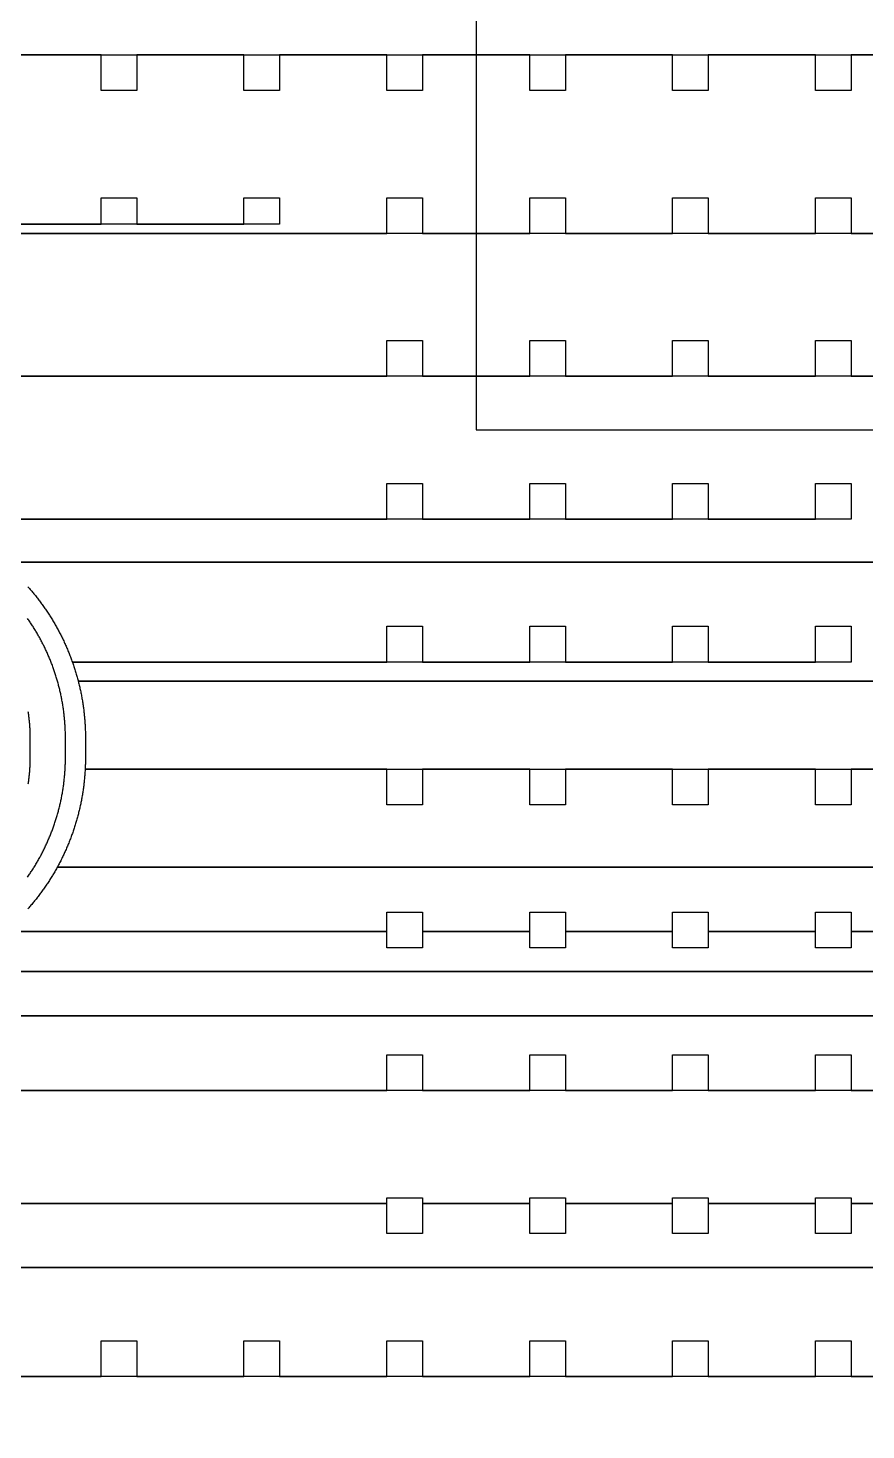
# Model space of a CAD drawing. Extents: x -3400 to 6900, y -3400 to 6900.
# Drawn here: x -214 to 373, y -600 to 381 of the extents above; entities that cross this region are included whole.
import ezdxf

# ---------------------------------------------------------------- set-up
doc = ezdxf.new("R2010")
doc.units = 0
doc.layers.add('FRAME', color=8, linetype='CONTINUOUS')
doc.layers.add('XOR', color=1, linetype='CONTINUOUS')

# ---------------------------------------------------------------- blocks, each defined once
blk = doc.blocks.new('CHIP_XOR')
at = {"layer": '5'}
for points in [[(-2334.91, 262.5), (2334.91, 262.5), (2334.91, 414.4)], [(1949.729, 262.5), (262.5, 262.5), (262.5, 237.5), (237.5, 237.5), (237.5, 262.5), (162.5, 262.5), (162.5, 237.5), (137.5, 237.5), (137.5, 262.5), (62.5, 262.5), (62.5, 237.5), (37.5, 237.5), (37.5, 262.5), (-37.5, 262.5), (-37.5, 237.5), (-62.5, 237.5), (-62.5, 262.5), (-137.5, 262.5), (-137.5, 237.5), (-162.5, 237.5), (-162.5, 262.5), (-237.5, 262.5), (-237.5, 237.5), (-262.5, 237.5), (-262.5, 262.5), (-337.5, 262.5)], [(-337.5, 143.91), (-262.5, 143.91), (-262.5, 162.5), (-237.5, 162.5), (-237.5, 143.91), (-162.5, 143.91), (-162.5, 162.5), (-137.5, 162.5), (-137.5, 143.91), (-162.5, 143.91), (-237.5, 143.91), (-262.5, 143.91), (-337.5, 143.91)], [(-2334.91, 137.5), (-62.5, 137.5), (-62.5, 162.5), (-37.5, 162.5), (-37.5, 137.5), (37.5, 137.5), (37.5, 162.5), (62.5, 162.5), (62.5, 137.5), (137.5, 137.5), (137.5, 162.5), (162.5, 162.5), (162.5, 137.5), (237.5, 137.5), (237.5, 162.5), (262.5, 162.5), (262.5, 137.5), (337.5, 137.5)], [(-388.366, -62.5), (-62.5, -62.5), (-62.5, -37.5), (-37.5, -37.5), (-37.5, -62.5), (37.5, -62.5), (37.5, -37.5), (62.5, -37.5), (62.5, -62.5), (137.5, -62.5), (137.5, -37.5), (162.5, -37.5), (162.5, -62.5), (237.5, -62.5), (237.5, -37.5), (262.5, -37.5), (262.5, -62.5), (237.5, -62.5), (162.5, -62.5), (137.5, -62.5), (62.5, -62.5), (37.5, -62.5), (-37.5, -62.5), (-62.5, -62.5), (-388.366, -62.5)], [(-331.437, -92.6675), (2334.91, -92.6675), (2334.91, 137.5), (-2334.91, 137.5)], [(-2334.91, 37.5), (-62.5, 37.5), (-62.5, 62.5), (-37.5, 62.5), (-37.5, 37.5), (37.5, 37.5), (37.5, 62.5), (62.5, 62.5), (62.5, 37.5), (137.5, 37.5), (137.5, 62.5), (162.5, 62.5), (162.5, 37.5), (237.5, 37.5), (237.5, 62.5), (262.5, 62.5), (262.5, 37.5), (337.5, 37.5)], [(737.5, 37.5), (662.5, 37.5), (637.5, 37.5), (562.5, 37.5), (537.5, 37.5), (462.5, 37.5), (437.5, 37.5), (362.5, 37.5), (337.5, 37.5), (262.5, 37.5), (237.5, 37.5), (162.5, 37.5), (137.5, 37.5), (62.5, 37.5), (37.5, 37.5), (-37.5, 37.5), (-62.5, 37.5), (-2334.91, 37.5)], [(-313.634, -109.858), (-313.105, -110.457), (-312.5795, -111.059), (-312.057, -111.6635), (-311.5375, -112.271), (-311.021, -112.8805), (-310.5075, -113.493), (-309.997, -114.1075), (-309.4895, -114.725), (-308.9855, -115.345), (-308.484, -115.9675), (-307.986, -116.5925), (-307.4915, -117.22), (-306.9995, -117.85), (-306.511, -118.482), (-306.0255, -119.117), (-305.5435, -119.754), (-305.064, -120.394), (-304.5885, -121.036), (-304.116, -121.68), (-303.6465, -122.327), (-303.18, -122.976), (-302.7175, -123.6275), (-302.2575, -124.281), (-301.8015, -124.937), (-301.3485, -125.5955), (-300.8985, -126.256), (-300.452, -126.9185), (-300.009, -127.5835), (-299.569, -128.251), (-299.1325, -128.9205), (-298.6995, -129.592), (-298.27, -130.2655), (-297.8435, -130.9415), (-297.4205, -131.6195), (-297.001, -132.2995), (-296.5845, -132.9815), (-296.172, -133.666), (-295.7625, -134.3525), (-295.3565, -135.0405), (-294.9545, -135.731), (-294.5555, -136.4235), (-294.16, -137.118), (-293.768, -137.814), (-293.379, -138.5125), (-292.994, -139.2125), (-292.6125, -139.915), (-292.2345, -140.619), (-291.86, -141.325), (-291.489, -142.0325), (-291.1215, -142.7425), (-290.758, -143.454), (-290.3975, -144.167), (-290.041, -144.882), (-289.6875, -145.599), (-289.338, -146.3175), (-288.992, -147.038), (-288.65, -147.76), (-288.311, -148.484), (-287.976, -149.2095), (-287.9615, -149.2405), (-287.6445, -149.9365), (-287.3165, -150.665), (-286.9925, -151.3955), (-286.672, -152.1275), (-286.355, -152.8615), (-286.042, -153.5965), (-285.7325, -154.3335), (-285.4265, -155.0715), (-285.1245, -155.8115), (-284.826, -156.5525), (-284.5315, -157.2955), (-284.2405, -158.0395), (-283.953, -158.7855), (-283.6695, -159.5325), (-283.39, -160.281), (-283.114, -161.031), (-282.8415, -161.7825), (-282.5855, -162.5), (-62.5, -162.5), (-62.5, -137.5), (-37.5, -137.5), (-37.5, -162.5), (37.5, -162.5), (37.5, -137.5), (62.5, -137.5), (62.5, -162.5), (137.5, -162.5), (137.5, -137.5), (162.5, -137.5), (162.5, -162.5), (237.5, -162.5), (237.5, -137.5), (262.5, -137.5), (262.5, -162.5), (237.5, -162.5), (162.5, -162.5), (137.5, -162.5), (62.5, -162.5), (37.5, -162.5), (-37.5, -162.5), (-62.5, -162.5), (-282.5855, -162.5), (-282.573, -162.535), (-282.3085, -163.289), (-282.0475, -164.0445), (-281.79, -164.801), (-281.537, -165.559), (-281.287, -166.318), (-281.0415, -167.0785), (-280.7995, -167.84), (-280.5615, -168.6025), (-280.327, -169.3665), (-280.0965, -170.132), (-279.8695, -170.898), (-279.647, -171.6655), (-279.428, -172.434), (-279.2125, -173.2035), (-279.001, -173.9745), (-278.794, -174.746), (-278.59, -175.519), (-278.5085, -175.8345), (616.8765, -175.8345)], [(2334.91, -92.6675), (-331.437, -92.6675)], [(-313.923, -312.97), (-313.4855, -312.3445), (-313.052, -311.7165), (-312.621, -311.0865), (-312.194, -310.4545), (-311.77, -309.82), (-311.3495, -309.183), (-310.932, -308.544), (-310.518, -307.903), (-310.1075, -307.26), (-309.7005, -306.6145), (-309.2965, -305.967), (-308.896, -305.3175), (-308.499, -304.6655), (-308.1055, -304.012), (-307.7155, -303.356), (-307.3285, -302.698), (-306.9455, -302.0385), (-306.5655, -301.3765), (-306.189, -300.7125), (-305.816, -300.047), (-305.447, -299.379), (-305.081, -298.7095), (-304.7185, -298.038), (-304.36, -297.3645), (-304.0045, -296.689), (-303.6525, -296.012), (-303.3045, -295.333), (-302.96, -294.652), (-302.6185, -293.9695), (-302.281, -293.285), (-301.9475, -292.5985), (-301.617, -291.911), (-301.29, -291.221), (-300.967, -290.53), (-300.6475, -289.837), (-300.332, -289.142), (-300.0195, -288.446), (-299.711, -287.748), (-299.406, -287.0485), (-299.105, -286.347), (-298.8075, -285.6445), (-298.5135, -284.94), (-298.223, -284.2345), (-297.937, -283.527), (-297.654, -282.8185), (-297.375, -282.108), (-297.0995, -281.3965), (-296.828, -280.6835), (-296.56, -279.9685), (-296.296, -279.253), (-296.0355, -278.5355), (-295.779, -277.817), (-295.526, -277.097), (-295.277, -276.3755), (-295.032, -275.653), (-294.7905, -274.929), (-294.5525, -274.204), (-294.3185, -273.4775), (-294.0885, -272.75), (-293.862, -272.021), (-293.64, -271.291), (-293.421, -270.56), (-293.2065, -269.828), (-292.9955, -269.0945), (-292.788, -268.36), (-292.585, -267.6245), (-292.3855, -266.888), (-292.19, -266.15), (-291.998, -265.4115), (-291.8105, -264.672), (-291.6265, -263.9315), (-291.4465, -263.19), (-291.27, -262.4475), (-291.098, -261.704), (-290.9295, -260.9595), (-290.765, -260.2145), (-290.604, -259.4685), (-290.4475, -258.7215), (-290.2945, -257.974), (-290.146, -257.2255), (-290.001, -256.476), (-289.86, -255.7265), (-289.723, -254.9755), (-289.5895, -254.224), (-289.4605, -253.472), (-289.335, -252.7195), (-289.2135, -251.966), (-289.0965, -251.212), (-288.983, -250.4575), (-288.8735, -249.702), (-288.768, -248.9465), (-288.666, -248.19), (-288.5685, -247.433), (-288.475, -246.676), (-288.3855, -245.918), (-288.2995, -245.1595), (-288.218, -244.401), (-288.14, -243.642), (-288.066, -242.8825), (-287.9965, -242.1225), (-287.9305, -241.362), (-287.8685, -240.6015), (-287.811, -239.8405), (-287.757, -239.0795), (-287.707, -238.318), (-287.661, -237.556), (-287.619, -236.7945), (-287.581, -236.032), (-287.547, -235.27), (-287.5175, -234.507), (-287.4915, -233.7445), (-287.4695, -232.982), (-287.4515, -232.219), (-287.4375, -231.456), (-287.4275, -230.693), (-287.4215, -229.93), (-287.4195, -229.1665), (-287.4195, -215.8335), (-287.4215, -215.07), (-287.4275, -214.307), (-287.4375, -213.544), (-287.4515, -212.781), (-287.4695, -212.018), (-287.4915, -211.2555), (-287.5175, -210.493), (-287.547, -209.73), (-287.581, -208.968), (-287.619, -208.2055), (-287.661, -207.444), (-287.707, -206.682), (-287.757, -205.9205), (-287.811, -205.1595), (-287.8685, -204.3985), (-287.9305, -203.638), (-287.9965, -202.8775), (-288.066, -202.1175), (-288.14, -201.358), (-288.218, -200.599), (-288.2995, -199.8405), (-288.3855, -199.082), (-288.475, -198.324), (-288.5685, -197.567), (-288.666, -196.81), (-288.768, -196.0535), (-288.8735, -195.298), (-288.983, -194.5425), (-289.0965, -193.788), (-289.2135, -193.034), (-289.335, -192.2805), (-289.4605, -191.528), (-289.5895, -190.776), (-289.723, -190.0245), (-289.86, -189.2735), (-290.001, -188.524), (-290.146, -187.7745), (-290.2945, -187.026), (-290.4475, -186.2785), (-290.604, -185.5315), (-290.765, -184.7855), (-290.9295, -184.0405), (-291.098, -183.296), (-291.27, -182.5525), (-291.4465, -181.81), (-291.6265, -181.0685), (-291.8105, -180.328), (-291.998, -179.5885), (-292.19, -178.85), (-292.3855, -178.112), (-292.585, -177.3755), (-292.788, -176.64), (-292.9955, -175.9055), (-293.2065, -175.172), (-293.421, -174.44), (-293.64, -173.709), (-293.862, -172.979), (-294.0885, -172.25), (-294.3185, -171.5225), (-294.5525, -170.796), (-294.7905, -170.071), (-295.032, -169.347), (-295.277, -168.6245), (-295.526, -167.903), (-295.779, -167.183), (-296.0355, -166.4645), (-296.296, -165.747), (-296.56, -165.0315), (-296.828, -164.3165), (-297.0995, -163.6035), (-297.375, -162.892), (-297.654, -162.1815), (-297.937, -161.473), (-298.223, -160.7655), (-298.5135, -160.06), (-298.8075, -159.3555), (-299.105, -158.653), (-299.406, -157.9515), (-299.711, -157.252), (-300.0195, -156.554), (-300.332, -155.858), (-300.6475, -155.163), (-300.967, -154.47), (-301.29, -153.779), (-301.617, -153.089), (-301.9475, -152.4015), (-302.281, -151.715), (-302.6185, -151.0305), (-302.96, -150.348), (-303.3045, -149.667), (-303.6525, -148.988), (-304.0045, -148.311), (-304.36, -147.6355), (-304.7185, -146.962), (-305.081, -146.2905), (-305.447, -145.621), (-305.816, -144.953), (-306.189, -144.2875), (-306.5655, -143.6235), (-306.9455, -142.9615), (-307.3285, -142.302), (-307.7155, -141.644), (-308.1055, -140.988), (-308.499, -140.3345), (-308.896, -139.6825), (-309.2965, -139.033), (-309.7005, -138.3855), (-310.1075, -137.74), (-310.518, -137.097), (-310.932, -136.456), (-311.3495, -135.817), (-311.77, -135.18), (-312.194, -134.5455), (-312.621, -133.9135), (-313.052, -133.2835), (-313.4855, -132.6555), (-313.923, -132.03)], [(-313.6955, -197.123), (-313.59, -197.8105), (-313.4885, -198.499), (-313.3905, -199.188), (-313.2965, -199.877), (-313.207, -200.567), (-313.121, -201.2575), (-313.039, -201.9485), (-312.9615, -202.64), (-312.8875, -203.332), (-312.8175, -204.024), (-312.7515, -204.7165), (-312.6895, -205.4095), (-312.6315, -206.103), (-312.5775, -206.7965), (-312.5275, -207.4905), (-312.4815, -208.185), (-312.4395, -208.8795), (-312.4015, -209.574), (-312.3675, -210.269), (-312.3375, -210.964), (-312.3115, -211.6595), (-312.2895, -212.355), (-312.2715, -213.0505), (-312.2575, -213.746), (-312.2475, -214.442), (-312.2415, -215.1375), (-312.2395, -215.8335), (-312.2395, -229.1665), (-312.2415, -229.8625), (-312.2475, -230.558), (-312.2575, -231.254), (-312.2715, -231.9495), (-312.2895, -232.645), (-312.3115, -233.3405), (-312.3375, -234.036), (-312.3675, -234.731), (-312.4015, -235.426), (-312.4395, -236.1205), (-312.4815, -236.815), (-312.5275, -237.5095), (-312.5775, -238.2035), (-312.6315, -238.897), (-312.6895, -239.5905), (-312.7515, -240.2835), (-312.8175, -240.976), (-312.8875, -241.668), (-312.9615, -242.36), (-313.039, -243.0515), (-313.121, -243.7425), (-313.207, -244.433), (-313.2965, -245.123), (-313.3905, -245.812), (-313.4885, -246.501), (-313.59, -247.1895), (-313.6955, -247.877)], [(616.8765, -175.8345), (-278.5085, -175.8345), (-278.3905, -176.2925), (-278.1945, -177.0675), (-278.0025, -177.843), (-277.8145, -178.6195), (-277.63, -179.3975), (-277.45, -180.176), (-277.2735, -180.955), (-277.101, -181.7355), (-276.9325, -182.5165), (-276.7675, -183.2985), (-276.607, -184.0815), (-276.45, -184.865), (-276.297, -185.6495), (-276.148, -186.4345), (-276.003, -187.22), (-275.8615, -188.007), (-275.7245, -188.794), (-275.591, -189.582), (-275.462, -190.3705), (-275.3365, -191.1595), (-275.215, -191.9495), (-275.0975, -192.74), (-274.984, -193.531), (-274.8745, -194.3225), (-274.7685, -195.1145), (-274.667, -195.9075), (-274.5695, -196.7005), (-274.4755, -197.494), (-274.386, -198.288), (-274.3, -199.0825), (-274.218, -199.8775), (-274.1405, -200.673), (-274.0665, -201.4685), (-273.9965, -202.2645), (-273.931, -203.061), (-273.869, -203.858), (-273.811, -204.655), (-273.757, -205.452), (-273.707, -206.2495), (-273.661, -207.0475), (-273.619, -207.8455), (-273.5815, -208.6435), (-273.5475, -209.442), (-273.5175, -210.2405), (-273.4915, -211.0395), (-273.4695, -211.838), (-273.4515, -212.637), (-273.4375, -213.436), (-273.4275, -214.235), (-273.4215, -215.034), (-273.4195, -215.8335), (-273.4195, -229.1665), (-273.4215, -229.966), (-273.4275, -230.765), (-273.4375, -231.564), (-273.4515, -232.363), (-273.4695, -233.162), (-273.4915, -233.9605), (-273.5175, -234.7595), (-273.5475, -235.558), (-273.5815, -236.3565), (-273.619, -237.1545), (-273.6375, -237.5), (535.7135, -237.5)], [(535.7135, -237.5), (262.5, -237.5), (262.5, -262.5), (237.5, -262.5), (237.5, -237.5), (162.5, -237.5), (162.5, -262.5), (137.5, -262.5), (137.5, -237.5), (62.5, -237.5), (62.5, -262.5), (37.5, -262.5), (37.5, -237.5), (-37.5, -237.5), (-37.5, -262.5), (-62.5, -262.5), (-62.5, -237.5), (-273.6375, -237.5), (-273.661, -237.9525), (-273.707, -238.7505), (-273.757, -239.548), (-273.811, -240.345), (-273.869, -241.142), (-273.931, -241.939), (-273.9965, -242.7355), (-274.0665, -243.5315), (-274.1405, -244.327), (-274.218, -245.1225), (-274.3, -245.9175), (-274.386, -246.712), (-274.4755, -247.506), (-274.5695, -248.2995), (-274.667, -249.0925), (-274.7685, -249.8855), (-274.8745, -250.6775), (-274.984, -251.469), (-275.0975, -252.26), (-275.215, -253.0505), (-275.3365, -253.8405), (-275.462, -254.6295), (-275.591, -255.418), (-275.7245, -256.206), (-275.8615, -256.993), (-276.003, -257.78), (-276.148, -258.5655), (-276.297, -259.3505), (-276.45, -260.135), (-276.607, -260.9185), (-276.7675, -261.7015), (-276.9325, -262.4835), (-276.936, -262.5), (-277.101, -263.2645), (-277.2735, -264.045), (-277.45, -264.824), (-277.63, -265.6025), (-277.8145, -266.3805), (-278.0025, -267.157), (-278.1945, -267.9325), (-278.3905, -268.7075), (-278.59, -269.481), (-278.794, -270.254), (-279.001, -271.0255), (-279.2125, -271.7965), (-279.428, -272.566), (-279.647, -273.3345), (-279.8695, -274.102), (-280.0965, -274.868), (-280.327, -275.6335), (-280.5615, -276.3975), (-280.7995, -277.16), (-281.0415, -277.9215), (-281.287, -278.682), (-281.537, -279.441), (-281.79, -280.199), (-282.0475, -280.9555), (-282.3085, -281.711), (-282.573, -282.465), (-282.8415, -283.2175), (-283.114, -283.969), (-283.39, -284.719), (-283.6695, -285.4675), (-283.953, -286.2145), (-284.2405, -286.9605), (-284.3585, -287.262), (-284.5315, -287.7045), (-284.826, -288.4475), (-285.1245, -289.1885), (-285.4265, -289.9285), (-285.7325, -290.6665), (-286.042, -291.4035), (-286.355, -292.1385), (-286.672, -292.8725), (-286.9925, -293.6045), (-287.3165, -294.335), (-287.6445, -295.0635), (-287.976, -295.7905), (-288.311, -296.516), (-288.65, -297.24), (-288.992, -297.962), (-289.338, -298.6825), (-289.6875, -299.401), (-290.041, -300.118), (-290.3975, -300.833), (-290.758, -301.546), (-291.1215, -302.2575), (-291.489, -302.9675), (-291.86, -303.675), (-292.2345, -304.381), (-292.6125, -305.085), (-292.818, -305.463), (-292.994, -305.7875), (-293.1295, -306.0335), (529.2385, -306.0335)], [(529.2385, -306.0335), (-293.1295, -306.0335), (-293.379, -306.4875), (-293.768, -307.186), (-294.16, -307.882), (-294.5555, -308.5765), (-294.9545, -309.269), (-295.3565, -309.9595), (-295.7625, -310.6475), (-296.172, -311.334), (-296.5845, -312.0185), (-297.001, -312.7005), (-297.4205, -313.3805), (-297.8435, -314.0585), (-298.27, -314.7345), (-298.6995, -315.408), (-299.1325, -316.0795), (-299.569, -316.749), (-300.009, -317.4165), (-300.452, -318.0815), (-300.8985, -318.744), (-301.3485, -319.4045), (-301.8015, -320.063), (-302.2575, -320.719), (-302.7175, -321.3725), (-303.18, -322.024), (-303.6465, -322.673), (-304.116, -323.32), (-304.5885, -323.964), (-305.064, -324.606), (-305.5435, -325.246), (-306.0255, -325.883), (-306.511, -326.518), (-306.9995, -327.15), (-307.4915, -327.78), (-307.986, -328.4075), (-308.484, -329.0325), (-308.9855, -329.655), (-309.4895, -330.275), (-309.997, -330.8925), (-310.5075, -331.507), (-311.021, -332.1195), (-311.5375, -332.729), (-312.057, -333.3365), (-312.5795, -333.941), (-313.105, -334.543), (-313.634, -335.142)], [(-329.9905, -351.1225), (-62.5, -351.1225), (-62.5, -337.5), (-37.5, -337.5), (-37.5, -351.1225), (37.5, -351.1225), (37.5, -337.5), (62.5, -337.5), (62.5, -351.1225), (137.5, -351.1225), (137.5, -337.5), (162.5, -337.5), (162.5, -351.1225), (237.5, -351.1225), (237.5, -337.5), (262.5, -337.5), (262.5, -351.1225), (549.7565, -351.1225)], [(-378.186, -379.1515), (584.2425, -379.1515)], [(549.7565, -351.1225), (262.5, -351.1225), (262.5, -362.5), (237.5, -362.5), (237.5, -351.1225), (162.5, -351.1225), (162.5, -362.5), (137.5, -362.5), (137.5, -351.1225), (62.5, -351.1225), (62.5, -362.5), (37.5, -362.5), (37.5, -351.1225), (-37.5, -351.1225), (-37.5, -362.5), (-62.5, -362.5), (-62.5, -351.1225), (-329.9905, -351.1225)], [(584.2425, -379.1515), (-378.186, -379.1515)], [(-1471.2315, -410.2095), (1657.3345, -410.2095)], [(1657.3345, -410.2095), (-1471.2315, -410.2095)], [(-1508.786, -462.5), (-62.5, -462.5), (-62.5, -437.5), (-37.5, -437.5), (-37.5, -462.5), (37.5, -462.5), (37.5, -437.5), (62.5, -437.5), (62.5, -462.5), (137.5, -462.5), (137.5, -437.5), (162.5, -437.5), (162.5, -462.5), (237.5, -462.5), (237.5, -437.5), (262.5, -437.5), (262.5, -462.5), (1687.748, -462.5)], [(1687.748, -462.5), (-1508.786, -462.5)], [(-1509.0955, -541.5405), (-62.5, -541.5405), (-62.5, -537.5), (-37.5, -537.5), (-37.5, -541.5405), (37.5, -541.5405), (37.5, -537.5), (62.5, -537.5), (62.5, -541.5405), (137.5, -541.5405), (137.5, -537.5), (162.5, -537.5), (162.5, -541.5405), (237.5, -541.5405), (237.5, -537.5), (262.5, -537.5), (262.5, -541.5405), (1670.265, -541.5405)], [(-1481.339, -586.2035), (750.18, -586.2035)], [(1670.265, -541.5405), (262.5, -541.5405), (262.5, -562.5), (237.5, -562.5), (237.5, -541.5405), (162.5, -541.5405), (162.5, -562.5), (137.5, -562.5), (137.5, -541.5405), (62.5, -541.5405), (62.5, -562.5), (37.5, -562.5), (37.5, -541.5405), (-37.5, -541.5405), (-37.5, -562.5), (-62.5, -562.5), (-62.5, -541.5405), (-1509.0955, -541.5405)], [(-337.5, -662.5), (-262.5, -662.5), (-262.5, -637.5), (-237.5, -637.5), (-237.5, -662.5), (-162.5, -662.5), (-162.5, -637.5), (-137.5, -637.5), (-137.5, -662.5), (-62.5, -662.5), (-62.5, -637.5), (-37.5, -637.5), (-37.5, -662.5), (37.5, -662.5), (37.5, -637.5), (62.5, -637.5), (62.5, -662.5), (137.5, -662.5), (137.5, -637.5), (162.5, -637.5), (162.5, -662.5), (237.5, -662.5), (237.5, -637.5), (262.5, -637.5), (262.5, -662.5), (337.5, -662.5)], [(750.18, -586.2035), (-1481.339, -586.2035)], [(2334.91, -862.5), (2334.91, -662.5), (-553.759, -662.5)]]:
    blk.add_lwpolyline(points, dxfattribs=at)
at = {"layer": 'FRAME'}
blk.add_lwpolyline([(0, 0), (6800, 0), (6800, 6800), (0, 6800)], close=True, dxfattribs=at)

msp = doc.modelspace()

# ---------------------------------------------------------------- block references
at = {"layer": 'XOR'}
msp.add_blockref('CHIP_XOR', (100, 100), dxfattribs=at)

doc.saveas('drawing.dxf')
